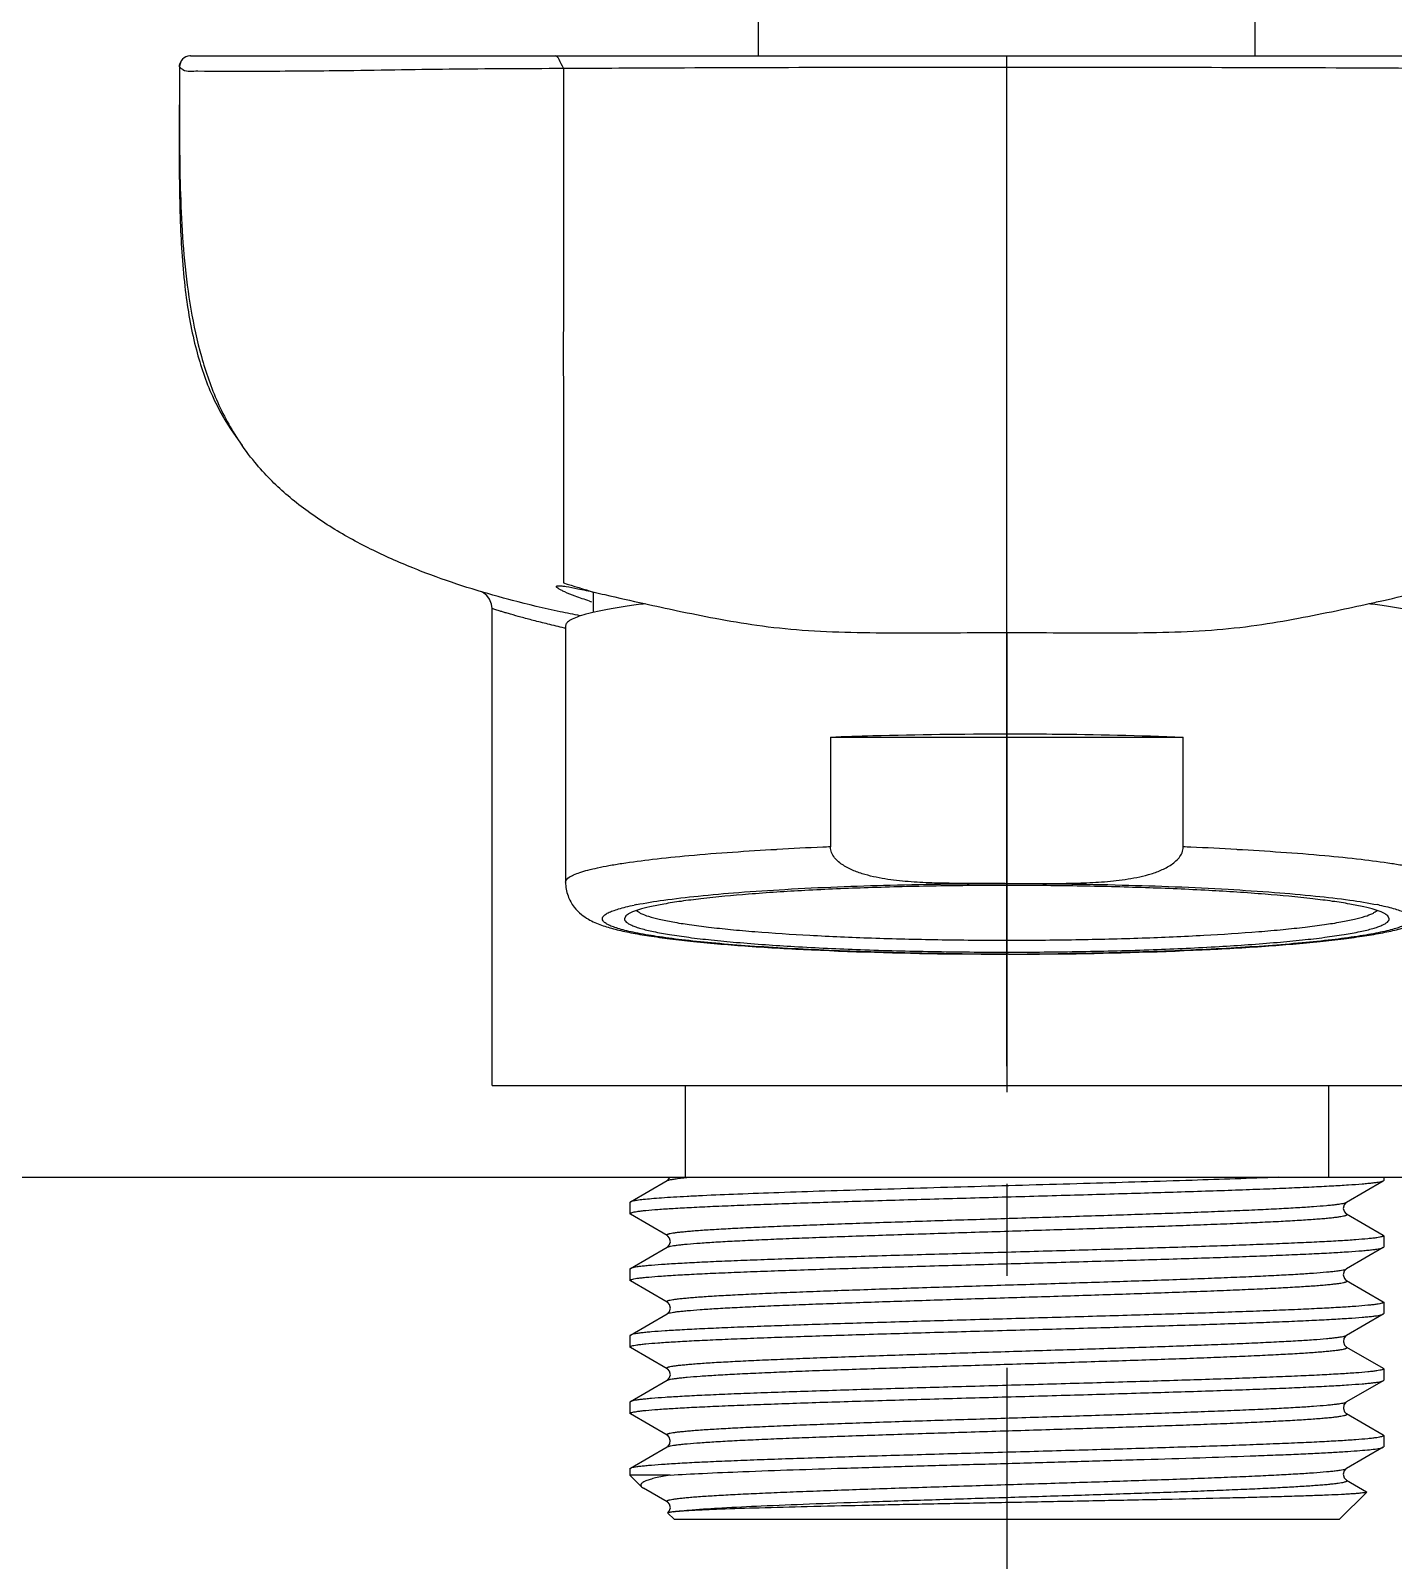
# Model space of a CAD drawing. Extents: x 912 to 2041, y 618 to 1444.
# Drawn here: x 1148.85 to 1185.91, y 776.51 to 818.12 of the extents above; entities that cross this region are included whole.
import ezdxf

# ---------------------------------------------------------------- set-up
doc = ezdxf.new("R2010")
doc.units = 0
doc.header["$LTSCALE"] = 10
doc.header["$MEASUREMENT"] = 0
doc.linetypes.add('CENTER', pattern=[2, 1.25, -0.25, 0.25, -0.25])
doc.layers.get('0').update_dxf_attribs({"linetype": 'CONTINUOUS'})
doc.layers.add('DEFAULT_1', color=7, linetype='CENTER')

msp = doc.modelspace()

# ---------------------------------------------------------------- linework, layer by layer
at = {"color": 7, "linetype": 'Continuous'}
for p, q in [((1168.646, 817.435), (1168.646, 822.435)), ((1182.146, 817.435), (1182.146, 822.435)), ((1153.196, 817.435), (1153.18, 817.435)), ((1153.195, 817.435), (1197.596, 817.435)), ((1152.895, 817.136), (1152.896, 817.135)), ((1163.336, 810.519), (1163.335, 810.298)), ((1154.362, 807.172), (1154.597, 806.835)), ((1159.38, 803.451), (1159.237, 803.508)), ((1159.734, 803.315), (1159.593, 803.369)), ((1159.874, 803.264), (1159.734, 803.315)), ((1160.014, 803.213), (1159.874, 803.264)), ((1160.154, 803.164), (1160.014, 803.213)), ((1160.294, 803.116), (1160.154, 803.164)), ((1160.434, 803.069), (1160.294, 803.116)), ((1160.574, 803.023), (1160.434, 803.069)), ((1160.714, 802.979), (1160.574, 803.023)), ((1160.854, 802.935), (1160.714, 802.979)), ((1160.995, 802.891), (1160.854, 802.935)), ((1161.136, 802.849), (1160.995, 802.891)), ((1161.277, 802.808), (1161.136, 802.849)), ((1161.419, 802.767), (1161.277, 802.808)), ((1161.561, 802.727), (1161.419, 802.767)), ((1161.704, 802.688), (1161.561, 802.727)), ((1161.848, 802.649), (1161.704, 802.688)), ((1161.948, 802.623), (1161.848, 802.649)), ((1164.146, 802.847), (1164.146, 802.296)), ((1161.396, 789.435), (1161.396, 802.406)), ((1163.396, 801.934), (1163.396, 794.961)), ((1170.6, 798.908), (1170.6, 795.919)), ((1170.6, 798.908), (1180.192, 798.908)), ((1180.192, 795.919), (1180.192, 798.908)), ((1175.347, 794.923), (1175.396, 794.923)), ((1165.036, 794.044), (1164.996, 793.964)), ((1185.796, 793.964), (1185.756, 794.044)), ((1175.444, 793.006), (1175.396, 793.006)), ((1161.396, 789.435), (1189.396, 789.435)), ((1166.646, 789.435), (1166.646, 786.935)), ((1184.146, 789.435), (1184.146, 786.935)), ((1077.896, 786.935), (1286.396, 786.935)), ((1165.158, 786.265), (1166.158, 786.843)), ((1185.634, 786.832), (1184.633, 786.253)), ((1185.646, 786.846), (1185.634, 786.832)), ((1185.646, 786.935), (1185.646, 786.846)), ((1165.158, 786.265), (1165.146, 786.251)), ((1165.146, 786.251), (1165.146, 785.941)), ((1165.158, 785.927), (1165.146, 785.941)), ((1166.158, 785.348), (1165.158, 785.927)), ((1184.633, 785.938), (1185.634, 785.36)), ((1185.634, 785.36), (1185.646, 785.346)), ((1185.646, 785.346), (1185.646, 785.036)), ((1165.158, 784.455), (1166.158, 785.033)), ((1185.634, 785.022), (1184.633, 784.443)), ((1185.634, 785.022), (1185.646, 785.036)), ((1165.158, 784.455), (1165.146, 784.441)), ((1165.146, 784.441), (1165.146, 784.131)), ((1165.158, 784.117), (1165.146, 784.131)), ((1166.158, 783.538), (1165.158, 784.117)), ((1184.633, 784.128), (1185.634, 783.55)), ((1185.634, 783.55), (1185.646, 783.536)), ((1185.646, 783.536), (1185.646, 783.226)), ((1165.158, 782.645), (1166.158, 783.223)), ((1185.634, 783.212), (1184.633, 782.633)), ((1185.634, 783.212), (1185.646, 783.226)), ((1165.158, 782.645), (1165.146, 782.631)), ((1165.146, 782.631), (1165.146, 782.321)), ((1166.158, 781.728), (1165.158, 782.307)), ((1184.633, 782.318), (1185.634, 781.74)), ((1165.158, 780.835), (1166.158, 781.413)), ((1185.634, 781.402), (1184.633, 780.823)), ((1185.634, 781.74), (1185.646, 781.726)), ((1185.634, 781.402), (1185.646, 781.416)), ((1185.646, 781.726), (1185.646, 781.416)), ((1165.158, 780.835), (1165.146, 780.821)), ((1165.146, 780.821), (1165.146, 780.511)), ((1165.158, 780.497), (1165.146, 780.511)), ((1166.158, 779.918), (1165.158, 780.497)), ((1184.633, 780.508), (1185.634, 779.93)), ((1185.634, 779.93), (1185.646, 779.916)), ((1185.646, 779.916), (1185.646, 779.606)), ((1165.158, 779.025), (1166.158, 779.603)), ((1185.634, 779.592), (1184.633, 779.013)), ((1185.634, 779.592), (1185.646, 779.606)), ((1165.146, 779.011), (1165.158, 779.025)), ((1165.146, 779.011), (1165.146, 778.835)), ((1165.464, 778.517), (1165.146, 778.835)), ((1166.241, 778.835), (1165.146, 778.835)), ((1165.464, 778.517), (1165.511, 778.483)), ((1166.158, 778.108), (1165.511, 778.483)), ((1184.633, 778.698), (1185.18, 778.382)), ((1184.446, 777.635), (1185.183, 778.373)), ((1185.18, 778.382), (1185.183, 778.373)), ((1166.179, 777.808), (1166.179, 777.802)), ((1166.346, 777.635), (1166.179, 777.802)), ((1166.346, 777.635), (1184.446, 777.635))]:
    msp.add_line(p, q, dxfattribs=at)
at = {"color": 9, "linetype": 'Continuous'}
for p, q in [((1175.396, 801.752), (1175.396, 817.435)), ((1163.336, 803.226), (1163.336, 803.099)), ((1163.336, 803.141), (1163.336, 803.099)), ((1163.375, 801.87), (1163.363, 801.873)), ((1163.396, 801.869), (1163.383, 801.872)), ((1169.131, 795.853), (1169.148, 795.854)), ((1169.132, 795.853), (1169.148, 795.854)), ((1181.643, 795.854), (1181.661, 795.853)), ((1181.643, 795.854), (1181.66, 795.853))]:
    msp.add_line(p, q, dxfattribs=at)
at = {"color": 7, "linetype": 'Continuous'}
for points in [[(1159.237, 803.508), (1159.093, 803.567), (1159.021, 803.597), (1158.95, 803.627), (1158.878, 803.658), (1158.806, 803.689), (1158.734, 803.72), (1158.662, 803.752), (1158.59, 803.785), (1158.519, 803.817), (1158.447, 803.85), (1158.376, 803.883), (1158.305, 803.917), (1158.234, 803.951), (1158.163, 803.986), (1158.092, 804.021), (1158.022, 804.056), (1157.951, 804.092), (1157.881, 804.128), (1157.811, 804.164), (1157.741, 804.201), (1157.671, 804.239), (1157.602, 804.277), (1157.532, 804.315), (1157.463, 804.354), (1157.394, 804.393), (1157.324, 804.433), (1157.255, 804.474), (1157.186, 804.515), (1157.118, 804.556), (1157.049, 804.598), (1156.981, 804.64), (1156.914, 804.683), (1156.846, 804.726), (1156.78, 804.77), (1156.713, 804.814), (1156.647, 804.858), (1156.582, 804.903), (1156.517, 804.948), (1156.453, 804.994), (1156.39, 805.04), (1156.327, 805.086), (1156.264, 805.133), (1156.202, 805.18), (1156.141, 805.227), (1156.081, 805.274), (1156.021, 805.322), (1155.962, 805.37), (1155.904, 805.419), (1155.846, 805.468), (1155.789, 805.517), (1155.733, 805.566), (1155.678, 805.616), (1155.623, 805.665), (1155.569, 805.716), (1155.516, 805.766), (1155.464, 805.817), (1155.412, 805.868), (1155.36, 805.92), (1155.308, 805.973), (1155.256, 806.028), (1155.204, 806.083), (1155.152, 806.14), (1155.1, 806.198), (1155.047, 806.258), (1154.994, 806.32), (1154.94, 806.385), (1154.885, 806.452), (1154.829, 806.521), (1154.773, 806.594), (1154.715, 806.671), (1154.656, 806.751), (1154.597, 806.835)], [(1159.593, 803.369), (1159.451, 803.423), (1159.38, 803.451)], [(1161.396, 802.406), (1161.382, 802.524), (1161.328, 802.657), (1161.25, 802.758), (1161.17, 802.824), (1161.118, 802.854), (1161.111, 802.856)], [(1166.158, 786.843), (1166.173, 786.853), (1166.214, 786.898), (1166.233, 786.935)], [(1184.633, 786.253), (1184.614, 786.24), (1184.571, 786.187), (1184.547, 786.088), (1184.577, 785.993), (1184.618, 785.948), (1184.633, 785.938)], [(1166.158, 785.033), (1166.173, 785.043), (1166.214, 785.088), (1166.245, 785.183), (1166.221, 785.282), (1166.178, 785.335), (1166.158, 785.348)], [(1184.633, 784.443), (1184.614, 784.43), (1184.571, 784.377), (1184.547, 784.278), (1184.577, 784.183), (1184.618, 784.138), (1184.633, 784.128)], [(1166.158, 783.223), (1166.178, 783.237), (1166.217, 783.284), (1166.245, 783.376), (1166.219, 783.476), (1166.175, 783.527), (1166.158, 783.538)], [(1184.633, 782.633), (1184.606, 782.613), (1184.564, 782.553), (1184.548, 782.455), (1184.582, 782.366), (1184.621, 782.326), (1184.633, 782.318)], [(1166.158, 781.413), (1166.173, 781.423), (1166.214, 781.468), (1166.245, 781.563), (1166.221, 781.662), (1166.178, 781.715), (1166.158, 781.728)], [(1184.633, 780.823), (1184.607, 780.804), (1184.565, 780.746), (1184.548, 780.649), (1184.581, 780.558), (1184.62, 780.517), (1184.633, 780.508)], [(1166.158, 779.603), (1166.162, 779.605), (1166.188, 779.626), (1166.227, 779.681), (1166.244, 779.776), (1166.212, 779.866), (1166.173, 779.908), (1166.158, 779.918)], [(1184.633, 779.013), (1184.615, 779.001), (1184.574, 778.952), (1184.547, 778.857), (1184.572, 778.763), (1184.613, 778.712), (1184.633, 778.698)], [(1166.179, 777.808), (1166.215, 777.85), (1166.245, 777.944), (1166.221, 778.042), (1166.178, 778.094), (1166.158, 778.108)]]:
    msp.add_lwpolyline(points, dxfattribs=at)
for centre, radius, start, end in [((1153.196, 817.135), 0.3, 93.0604, 179.9283), ((1167.745, 813.961), 11.944, 251.9561, 252.2159)]:
    msp.add_arc(centre, radius, start, end, dxfattribs=at)
at = {"color": 9, "linetype": 'Continuous'}
for centre, radius, start, end in [((1172.823, 832.972), 31.342, 252.3806, 253.9795), ((1174.101, 702.452), 93.533, 92.2749, 93.03549), ((1174.576, 691.268), 104.727, 92.17588, 92.29154), ((1176.215, 691.268), 104.727, 87.70846, 87.82412), ((1176.554, 699.508), 96.48, 86.97613, 87.71348), ((1166.94, 786.209), 8.3, 101.2177, 101.651), ((1183.858, 786.238), 8.27, 78.334, 78.7615), ((1175.396, 918.661), 125.656, 269.36433, 270.0001), ((1175.4, 917.924), 124.918, 270.02036, 270.63777)]:
    msp.add_arc(centre, radius, start, end, dxfattribs=at)
at = {"color": 7, "linetype": 'Continuous'}
for points in [[(1152.895, 817.136), (1152.895, 817.188), (1152.91, 817.243), (1152.937, 817.288)], [(1175.396, 793.006), (1174.931, 793.006), (1174.467, 793.004), (1174.003, 793.01)], [(1175.444, 793.006), (1175.892, 793.006), (1176.34, 793.005), (1176.789, 793.01)]]:
    msp.add_open_spline(points, degree=3, dxfattribs=at)
at = {"color": 9, "linetype": 'Continuous'}
for points, knots in [([(1163.336, 817.097), (1163.297, 817.175), (1163.249, 817.284), (1163.184, 817.401), (1163.141, 817.435), (1163.123, 817.435)], [0, 0, 0, 0, 0.643836, 0.865655, 1, 1, 1, 1]), ([(1152.896, 817.135), (1152.894, 816.255), (1152.884, 814.495), (1152.964, 812.292), (1153.185, 810.543), (1153.464, 809.249), (1153.899, 807.995), (1154.332, 807.22), (1154.583, 806.858)], [0, 0, 0, 0, 0.249868, 0.499737, 0.624678, 0.749782, 0.874887, 1, 1, 1, 1]), ([(1152.896, 817.135), (1152.897, 817.133), (1152.907, 817.126), (1152.926, 817.105), (1152.957, 817.083), (1153.091, 816.99), (1153.256, 817.027), (1153.39, 817.024)], [0, 0, 0, 0, 0.015608, 0.067791, 0.164475, 0.230492, 1, 1, 1, 1]), ([(1153.39, 817.024), (1153.883, 817.016), (1155.176, 817.019), (1157.456, 817.031), (1160.277, 817.089), (1162.3, 817.091), (1163.336, 817.097)], [0, 0, 0, 0, 0.148802, 0.3898, 0.687707, 1, 1, 1, 1]), ([(1163.336, 817.097), (1164.338, 817.102), (1168.358, 817.123), (1172.378, 817.129), (1175.396, 817.129)], [0, 0, 0, 0, 0.249412, 1, 1, 1, 1]), ([(1175.396, 817.129), (1176.402, 817.129), (1180.422, 817.127), (1184.443, 817.114), (1187.456, 817.097)], [0, 0, 0, 0, 0.250419, 1, 1, 1, 1]), ([(1163.363, 801.873), (1163.213, 801.907), (1162.93, 801.974), (1162.535, 802.073), (1162.197, 802.164), (1161.952, 802.233), (1161.786, 802.281), (1161.685, 802.312), (1161.598, 802.338), (1161.527, 802.36), (1161.472, 802.378), (1161.436, 802.39), (1161.414, 802.397), (1161.406, 802.402), (1161.396, 802.403), (1161.396, 802.406)], [0, 0, 0, 0, 0.227319, 0.427444, 0.599234, 0.741592, 0.801443, 0.853591, 0.897924, 0.934347, 0.962809, 0.983262, 0.990472, 0.995663, 1, 1, 1, 1]), ([(1163.396, 794.961), (1163.396, 795.016), (1163.466, 795.079), (1163.551, 795.129), (1163.647, 795.176), (1163.798, 795.232), (1164.016, 795.295), (1164.28, 795.356), (1164.588, 795.417), (1165.086, 795.499), (1165.81, 795.594), (1167.211, 795.736), (1168.336, 795.81), (1169.131, 795.853)], [0, 0, 0, 0, 0.028102, 0.038994, 0.051677, 0.08261, 0.121112, 0.167194, 0.220757, 0.281646, 0.424516, 0.593696, 1, 1, 1, 1]), ([(1181.661, 795.853), (1182.455, 795.81), (1183.581, 795.736), (1184.981, 795.594), (1185.706, 795.499), (1186.203, 795.417), (1186.512, 795.356), (1186.776, 795.295), (1186.993, 795.232), (1187.144, 795.176), (1187.241, 795.129), (1187.326, 795.079), (1187.396, 795.016), (1187.396, 794.961)], [0, 0, 0, 0, 0.406304, 0.575484, 0.718354, 0.779243, 0.832806, 0.878888, 0.91739, 0.948323, 0.961006, 0.971898, 1, 1, 1, 1]), ([(1165.325, 794.35), (1165.57, 794.399), (1166.126, 794.486), (1167.054, 794.594), (1168.153, 794.69), (1169.895, 794.804), (1172.31, 794.898), (1174.306, 794.923), (1175.347, 794.923)], [0, 0, 0, 0, 0.074584, 0.16807, 0.278646, 0.404095, 0.689141, 1, 1, 1, 1]), ([(1175.396, 794.923), (1176.442, 794.923), (1178.449, 794.899), (1180.876, 794.806), (1182.628, 794.691), (1183.733, 794.595), (1184.665, 794.487), (1185.224, 794.398), (1185.47, 794.349)], [0, 0, 0, 0, 0.310801, 0.595964, 0.72147, 0.832068, 0.92552, 1, 1, 1, 1]), ([(1174.002, 793.013), (1173.183, 793.023), (1171.613, 793.056), (1169.707, 793.138), (1168.313, 793.228), (1167.4, 793.303), (1166.592, 793.386), (1165.901, 793.476), (1165.403, 793.56), (1165.07, 793.633), (1164.87, 793.684), (1164.705, 793.737), (1164.575, 793.789), (1164.479, 793.843), (1164.416, 793.897), (1164.388, 793.96), (1164.406, 794.012), (1164.434, 794.046), (1164.48, 794.086), (1164.562, 794.133), (1164.688, 794.186), (1164.848, 794.238), (1165.044, 794.29), (1165.187, 794.322), (1165.263, 794.338)], [0, 0, 0, 0, 0.229082, 0.439333, 0.533912, 0.619783, 0.695839, 0.761118, 0.814826, 0.837152, 0.856393, 0.872526, 0.885576, 0.895645, 0.903024, 0.908514, 0.913877, 0.917149, 0.920999, 0.930725, 0.94341, 0.959172, 0.978041, 1, 1, 1, 1]), ([(1185.53, 794.337), (1185.607, 794.321), (1185.749, 794.29), (1185.944, 794.238), (1186.105, 794.186), (1186.231, 794.133), (1186.312, 794.086), (1186.358, 794.046), (1186.386, 794.011), (1186.403, 793.96), (1186.375, 793.896), (1186.312, 793.842), (1186.216, 793.789), (1186.086, 793.736), (1185.921, 793.684), (1185.721, 793.632), (1185.487, 793.582), (1185.22, 793.532), (1184.8, 793.464), (1184.198, 793.386), (1183.391, 793.303), (1182.477, 793.228), (1181.47, 793.163), (1180.382, 793.108), (1178.814, 793.048), (1177.609, 793.023), (1176.79, 793.013)], [0, 0, 0, 0, 0.021933, 0.040777, 0.056514, 0.069178, 0.078883, 0.082724, 0.085989, 0.091346, 0.096843, 0.104235, 0.11432, 0.127385, 0.143533, 0.162788, 0.185126, 0.210506, 0.238859, 0.304154, 0.38022, 0.466097, 0.560679, 0.662733, 0.770929, 1, 1, 1, 1]), ([(1166.158, 786.843), (1166.166, 786.848), (1166.188, 786.856), (1166.211, 786.862), (1166.224, 786.865)], [0, 0, 0, 0, 0.407043, 1, 1, 1, 1]), ([(1166.224, 786.865), (1166.254, 786.872), (1166.325, 786.885), (1166.511, 786.911), (1166.667, 786.925), (1166.783, 786.935)], [0, 0, 0, 0, 0.162827, 0.384228, 1, 1, 1, 1]), ([(1166.158, 785.348), (1166.153, 785.352), (1166.143, 785.358), (1166.146, 785.371), (1166.155, 785.378), (1166.168, 785.385), (1166.187, 785.392), (1166.211, 785.399), (1166.254, 785.409), (1166.321, 785.421), (1166.418, 785.435), (1166.537, 785.449), (1166.678, 785.462), (1166.839, 785.476), (1167.021, 785.491), (1167.223, 785.505), (1167.531, 785.524), (1167.963, 785.548), (1168.533, 785.576), (1169.17, 785.604), (1169.867, 785.632), (1170.617, 785.66), (1171.702, 785.699), (1173.134, 785.746), (1174.903, 785.801), (1176.692, 785.857), (1178.431, 785.912), (1179.818, 785.959), (1180.853, 785.998), (1181.555, 786.026), (1182.198, 786.054), (1182.775, 786.082), (1183.282, 786.11), (1183.712, 786.137), (1184.022, 786.162), (1184.228, 786.182), (1184.351, 786.195), (1184.453, 786.209), (1184.533, 786.223), (1184.591, 786.236), (1184.622, 786.247), (1184.633, 786.253)], [0, 0, 0, 0, 0.001048, 0.00144, 0.001986, 0.002777, 0.003839, 0.005184, 0.006818, 0.010958, 0.016262, 0.022721, 0.030327, 0.039059, 0.0489, 0.059827, 0.071814, 0.098851, 0.129753, 0.164227, 0.201939, 0.242529, 0.285606, 0.377546, 0.47423, 0.571947, 0.666946, 0.75558, 0.796434, 0.834448, 0.869257, 0.900528, 0.927959, 0.951292, 0.970304, 0.978133, 0.984821, 0.990355, 0.994725, 0.997933, 1, 1, 1, 1]), ([(1166.158, 785.033), (1166.169, 785.039), (1166.201, 785.05), (1166.258, 785.063), (1166.338, 785.077), (1166.44, 785.091), (1166.563, 785.105), (1166.769, 785.125), (1167.079, 785.149), (1167.509, 785.177), (1168.016, 785.205), (1168.593, 785.232), (1169.236, 785.261), (1169.938, 785.289), (1170.973, 785.327), (1172.36, 785.374), (1174.099, 785.43), (1175.888, 785.485), (1177.657, 785.541), (1179.089, 785.588), (1180.174, 785.626), (1180.924, 785.654), (1181.621, 785.682), (1182.258, 785.71), (1182.829, 785.738), (1183.26, 785.762), (1183.569, 785.782), (1183.771, 785.796), (1183.953, 785.81), (1184.114, 785.824), (1184.254, 785.838), (1184.373, 785.852), (1184.47, 785.866), (1184.538, 785.878), (1184.581, 785.888), (1184.605, 785.895), (1184.623, 785.902), (1184.637, 785.909), (1184.645, 785.915), (1184.649, 785.928), (1184.639, 785.935), (1184.633, 785.938)], [0, 0, 0, 0, 0.002064, 0.005268, 0.009636, 0.015167, 0.021852, 0.029679, 0.048687, 0.072015, 0.099443, 0.13071, 0.165518, 0.20353, 0.244382, 0.333016, 0.428015, 0.525735, 0.622423, 0.714368, 0.757448, 0.798041, 0.835756, 0.870232, 0.901138, 0.928177, 0.940165, 0.951093, 0.960935, 0.969669, 0.977275, 0.983736, 0.98904, 0.99318, 0.994815, 0.996161, 0.997224, 0.998014, 0.998561, 0.998953, 1, 1, 1, 1]), ([(1166.158, 783.538), (1166.153, 783.542), (1166.143, 783.548), (1166.146, 783.561), (1166.155, 783.568), (1166.168, 783.575), (1166.187, 783.582), (1166.211, 783.589), (1166.254, 783.599), (1166.321, 783.611), (1166.418, 783.625), (1166.537, 783.639), (1166.678, 783.652), (1166.839, 783.666), (1167.021, 783.681), (1167.223, 783.695), (1167.531, 783.714), (1167.963, 783.738), (1168.533, 783.766), (1169.17, 783.794), (1169.867, 783.822), (1170.617, 783.85), (1171.702, 783.889), (1173.134, 783.936), (1174.903, 783.991), (1176.692, 784.047), (1178.431, 784.102), (1179.818, 784.149), (1180.853, 784.188), (1181.555, 784.216), (1182.198, 784.244), (1182.775, 784.272), (1183.282, 784.3), (1183.712, 784.327), (1184.022, 784.352), (1184.228, 784.372), (1184.351, 784.385), (1184.453, 784.399), (1184.533, 784.413), (1184.591, 784.426), (1184.622, 784.437), (1184.633, 784.443)], [0, 0, 0, 0, 0.001047, 0.001439, 0.001985, 0.002775, 0.003837, 0.005183, 0.006818, 0.010957, 0.01626, 0.022721, 0.030326, 0.039058, 0.0489, 0.059827, 0.071813, 0.09885, 0.129753, 0.164226, 0.201939, 0.242529, 0.285606, 0.377546, 0.47423, 0.571947, 0.666946, 0.75558, 0.796434, 0.834448, 0.869257, 0.900528, 0.92796, 0.951292, 0.970304, 0.978134, 0.984822, 0.990355, 0.994726, 0.997934, 1, 1, 1, 1]), ([(1166.158, 783.223), (1166.169, 783.229), (1166.201, 783.24), (1166.259, 783.253), (1166.338, 783.267), (1166.44, 783.281), (1166.563, 783.295), (1166.77, 783.315), (1167.079, 783.339), (1167.509, 783.367), (1168.016, 783.395), (1168.593, 783.423), (1169.236, 783.451), (1169.938, 783.479), (1170.973, 783.517), (1172.361, 783.564), (1174.099, 783.62), (1175.888, 783.675), (1177.657, 783.731), (1179.089, 783.778), (1180.174, 783.816), (1180.924, 783.844), (1181.621, 783.872), (1182.258, 783.9), (1182.829, 783.928), (1183.26, 783.952), (1183.569, 783.972), (1183.771, 783.986), (1183.953, 784), (1184.114, 784.014), (1184.254, 784.028), (1184.373, 784.042), (1184.47, 784.056), (1184.538, 784.068), (1184.581, 784.078), (1184.605, 784.085), (1184.623, 784.092), (1184.637, 784.099), (1184.645, 784.105), (1184.649, 784.118), (1184.639, 784.125), (1184.633, 784.128)], [0, 0, 0, 0, 0.002065, 0.005271, 0.009639, 0.01517, 0.021857, 0.029685, 0.048694, 0.072023, 0.099453, 0.130721, 0.165529, 0.203542, 0.244395, 0.333028, 0.428027, 0.525746, 0.622433, 0.714376, 0.757455, 0.798047, 0.835762, 0.870236, 0.901141, 0.92818, 0.940167, 0.951095, 0.960937, 0.96967, 0.977276, 0.983737, 0.989041, 0.993181, 0.994816, 0.996162, 0.997225, 0.998014, 0.998561, 0.998953, 1, 1, 1, 1]), ([(1166.158, 781.728), (1166.153, 781.732), (1166.143, 781.738), (1166.146, 781.751), (1166.155, 781.758), (1166.168, 781.765), (1166.187, 781.772), (1166.211, 781.779), (1166.254, 781.789), (1166.321, 781.801), (1166.418, 781.815), (1166.537, 781.829), (1166.678, 781.842), (1166.839, 781.856), (1167.021, 781.871), (1167.223, 781.885), (1167.531, 781.904), (1167.963, 781.928), (1168.534, 781.956), (1169.17, 781.984), (1169.867, 782.012), (1170.617, 782.04), (1171.702, 782.079), (1173.134, 782.126), (1174.904, 782.181), (1176.692, 782.237), (1178.431, 782.292), (1179.818, 782.339), (1180.853, 782.378), (1181.556, 782.406), (1182.198, 782.434), (1182.776, 782.462), (1183.282, 782.49), (1183.713, 782.517), (1184.022, 782.542), (1184.228, 782.562), (1184.352, 782.576), (1184.453, 782.589), (1184.533, 782.603), (1184.591, 782.616), (1184.622, 782.627), (1184.633, 782.633)], [0, 0, 0, 0, 0.001048, 0.00144, 0.001987, 0.002777, 0.00384, 0.005186, 0.00682, 0.010961, 0.016265, 0.022726, 0.030332, 0.039066, 0.048908, 0.059835, 0.071823, 0.098862, 0.129767, 0.164242, 0.201957, 0.242549, 0.285628, 0.377572, 0.474259, 0.571978, 0.666977, 0.75561, 0.796463, 0.834475, 0.869282, 0.90055, 0.927979, 0.951308, 0.970317, 0.978145, 0.98483, 0.990362, 0.99473, 0.997935, 1, 1, 1, 1]), ([(1166.158, 781.413), (1166.169, 781.419), (1166.201, 781.43), (1166.258, 781.443), (1166.338, 781.457), (1166.44, 781.471), (1166.563, 781.485), (1166.769, 781.505), (1167.079, 781.529), (1167.509, 781.557), (1168.015, 781.585), (1168.593, 781.612), (1169.236, 781.64), (1169.938, 781.669), (1170.973, 781.707), (1172.36, 781.754), (1174.099, 781.81), (1175.887, 781.865), (1177.657, 781.921), (1179.089, 781.968), (1180.174, 782.006), (1180.924, 782.034), (1181.621, 782.062), (1182.258, 782.09), (1182.828, 782.118), (1183.26, 782.142), (1183.568, 782.162), (1183.77, 782.176), (1183.952, 782.19), (1184.114, 782.204), (1184.254, 782.218), (1184.373, 782.232), (1184.47, 782.246), (1184.538, 782.258), (1184.581, 782.268), (1184.605, 782.275), (1184.623, 782.282), (1184.637, 782.289), (1184.645, 782.295), (1184.649, 782.308), (1184.639, 782.315), (1184.633, 782.318)], [0, 0, 0, 0, 0.002064, 0.005268, 0.009636, 0.015167, 0.021851, 0.029678, 0.048684, 0.072011, 0.099438, 0.130704, 0.165509, 0.20352, 0.244371, 0.333001, 0.427998, 0.525715, 0.622402, 0.714346, 0.757427, 0.79802, 0.835736, 0.870213, 0.901121, 0.928162, 0.940151, 0.95108, 0.960924, 0.96966, 0.977267, 0.983729, 0.989035, 0.993177, 0.994812, 0.996159, 0.997223, 0.998014, 0.998562, 0.998954, 1, 1, 1, 1]), ([(1166.158, 779.918), (1166.153, 779.922), (1166.143, 779.928), (1166.146, 779.941), (1166.155, 779.948), (1166.168, 779.955), (1166.187, 779.962), (1166.211, 779.969), (1166.254, 779.979), (1166.321, 779.991), (1166.418, 780.005), (1166.537, 780.019), (1166.678, 780.032), (1166.839, 780.046), (1167.021, 780.061), (1167.223, 780.075), (1167.531, 780.094), (1167.963, 780.118), (1168.534, 780.146), (1169.17, 780.174), (1169.867, 780.202), (1170.617, 780.23), (1171.702, 780.269), (1173.134, 780.316), (1174.904, 780.371), (1176.692, 780.427), (1178.431, 780.482), (1179.818, 780.529), (1180.853, 780.568), (1181.555, 780.596), (1182.198, 780.624), (1182.776, 780.652), (1183.282, 780.68), (1183.713, 780.707), (1184.022, 780.732), (1184.228, 780.752), (1184.352, 780.766), (1184.453, 780.779), (1184.533, 780.793), (1184.591, 780.806), (1184.622, 780.817), (1184.633, 780.823)], [0, 0, 0, 0, 0.001047, 0.001439, 0.001986, 0.002775, 0.003838, 0.005184, 0.006818, 0.010958, 0.016261, 0.022722, 0.030328, 0.039061, 0.048903, 0.05983, 0.071817, 0.098856, 0.129761, 0.164235, 0.20195, 0.242542, 0.285621, 0.377565, 0.474253, 0.571972, 0.666972, 0.755606, 0.796459, 0.834473, 0.86928, 0.900548, 0.927978, 0.951307, 0.970316, 0.978144, 0.98483, 0.990361, 0.99473, 0.997936, 1, 1, 1, 1]), ([(1166.158, 779.603), (1166.169, 779.609), (1166.201, 779.62), (1166.258, 779.633), (1166.338, 779.647), (1166.44, 779.661), (1166.563, 779.675), (1166.769, 779.695), (1167.079, 779.719), (1167.509, 779.747), (1168.015, 779.775), (1168.593, 779.802), (1169.236, 779.831), (1169.938, 779.859), (1170.973, 779.897), (1172.36, 779.944), (1174.099, 780), (1175.887, 780.055), (1177.657, 780.111), (1179.089, 780.158), (1180.174, 780.196), (1180.924, 780.224), (1181.621, 780.252), (1182.257, 780.28), (1182.828, 780.308), (1183.26, 780.332), (1183.568, 780.352), (1183.77, 780.366), (1183.952, 780.38), (1184.114, 780.394), (1184.254, 780.408), (1184.373, 780.422), (1184.47, 780.436), (1184.538, 780.448), (1184.581, 780.458), (1184.605, 780.465), (1184.623, 780.472), (1184.637, 780.479), (1184.645, 780.485), (1184.649, 780.498), (1184.639, 780.505), (1184.633, 780.508)], [0, 0, 0, 0, 0.002063, 0.005268, 0.009636, 0.015166, 0.021851, 0.029678, 0.048685, 0.072011, 0.099439, 0.130704, 0.165509, 0.20352, 0.244371, 0.333001, 0.427998, 0.525715, 0.622401, 0.714346, 0.757426, 0.798019, 0.835736, 0.870213, 0.90112, 0.928162, 0.940151, 0.95108, 0.960924, 0.96966, 0.977267, 0.98373, 0.989036, 0.993178, 0.994813, 0.996161, 0.997224, 0.998015, 0.998563, 0.998955, 1, 1, 1, 1]), ([(1166.158, 778.108), (1166.153, 778.112), (1166.143, 778.118), (1166.146, 778.131), (1166.155, 778.138), (1166.168, 778.145), (1166.187, 778.152), (1166.211, 778.159), (1166.254, 778.169), (1166.321, 778.181), (1166.418, 778.195), (1166.537, 778.209), (1166.678, 778.222), (1166.839, 778.236), (1167.021, 778.251), (1167.223, 778.265), (1167.531, 778.284), (1167.963, 778.308), (1168.533, 778.336), (1169.17, 778.364), (1169.867, 778.392), (1170.617, 778.42), (1171.702, 778.459), (1173.134, 778.506), (1174.903, 778.561), (1176.692, 778.617), (1178.431, 778.672), (1179.818, 778.719), (1180.853, 778.758), (1181.555, 778.786), (1182.198, 778.814), (1182.776, 778.842), (1183.282, 778.87), (1183.713, 778.897), (1184.022, 778.922), (1184.228, 778.942), (1184.351, 778.955), (1184.453, 778.969), (1184.533, 778.983), (1184.591, 778.996), (1184.622, 779.007), (1184.633, 779.013)], [0, 0, 0, 0, 0.001047, 0.001439, 0.001986, 0.002776, 0.003839, 0.005185, 0.006818, 0.010958, 0.016262, 0.022722, 0.030327, 0.03906, 0.048901, 0.059828, 0.071815, 0.098852, 0.129756, 0.164229, 0.201942, 0.242533, 0.28561, 0.377551, 0.474236, 0.571954, 0.666953, 0.755587, 0.79644, 0.834454, 0.869263, 0.900533, 0.927964, 0.951296, 0.970307, 0.978137, 0.984824, 0.990357, 0.994727, 0.997934, 1, 1, 1, 1]), ([(1166.335, 777.836), (1166.406, 777.847), (1166.575, 777.867), (1167.011, 777.906), (1167.734, 777.951), (1168.795, 778.003), (1170.087, 778.055), (1171.564, 778.108), (1173.174, 778.161), (1174.862, 778.213), (1176.568, 778.266), (1178.234, 778.319), (1179.57, 778.364), (1180.574, 778.401), (1181.264, 778.428), (1181.903, 778.454), (1182.485, 778.481), (1183.005, 778.508), (1183.398, 778.531), (1183.677, 778.549), (1183.86, 778.563), (1184.025, 778.576), (1184.17, 778.589), (1184.297, 778.603), (1184.404, 778.616), (1184.491, 778.629), (1184.551, 778.641), (1184.59, 778.65), (1184.611, 778.657), (1184.627, 778.663), (1184.639, 778.67), (1184.646, 778.677), (1184.648, 778.689), (1184.639, 778.695), (1184.633, 778.698)], [0, 0, 0, 0, 0.011739, 0.027665, 0.071512, 0.130053, 0.201261, 0.28266, 0.371416, 0.464439, 0.558487, 0.650284, 0.736633, 0.776814, 0.814526, 0.84944, 0.881253, 0.909687, 0.934496, 0.945473, 0.955467, 0.964455, 0.97242, 0.979345, 0.985216, 0.990026, 0.993769, 0.995242, 0.996451, 0.997403, 0.99811, 0.998603, 0.998973, 1, 1, 1, 1])]:
    msp.add_open_spline(points, degree=3, knots=knots, dxfattribs=at)
at = {"color": 7, "linetype": 'Continuous'}
for points, knots in [([(1152.895, 817.136), (1152.893, 816.404), (1152.881, 814.957), (1152.897, 812.89), (1153.024, 811.047), (1153.224, 809.93), (1153.354, 809.435)], [0, 0, 0, 0, 0.283732, 0.561541, 0.801418, 1, 1, 1, 1]), ([(1163.336, 817.097), (1163.335, 816.536), (1163.337, 815.421), (1163.333, 813.228), (1163.34, 811.596), (1163.336, 810.519)], [0, 0, 0, 0, 0.255562, 0.508752, 1, 1, 1, 1]), ([(1163.335, 810.298), (1163.331, 809.009), (1163.341, 806.927), (1163.334, 804.845), (1163.336, 804.051)], [0, 0, 0, 0, 0.618994, 1, 1, 1, 1]), ([(1153.354, 809.435), (1153.466, 809.008), (1153.732, 808.219), (1154.14, 807.49), (1154.362, 807.172)], [0, 0, 0, 0, 0.532372, 1, 1, 1, 1]), ([(1163.336, 804.051), (1163.336, 803.897), (1163.335, 803.672), (1163.335, 803.423), (1163.336, 803.302), (1163.334, 803.252), (1163.336, 803.226)], [0, 0, 0, 0, 0.559283, 0.8183, 0.907029, 1, 1, 1, 1]), ([(1163.146, 803.001), (1163.146, 803.008), (1163.162, 803.019), (1163.185, 803.022), (1163.229, 803.024), (1163.304, 803.017), (1163.477, 802.994), (1163.771, 802.936), (1164.025, 802.88), (1164.172, 802.847)], [0, 0, 0, 0, 0.021938, 0.041858, 0.069201, 0.147105, 0.256373, 0.568214, 1, 1, 1, 1]), ([(1163.794, 802.205), (1163.611, 802.241), (1162.993, 802.367), (1162.378, 802.511), (1161.948, 802.623)], [0, 0, 0, 0, 0.295782, 1, 1, 1, 1]), ([(1164.046, 802.604), (1163.914, 802.647), (1163.688, 802.725), (1163.431, 802.828), (1163.282, 802.898), (1163.209, 802.939), (1163.166, 802.969), (1163.146, 802.991), (1163.146, 803.001)], [0, 0, 0, 0, 0.417329, 0.72435, 0.835414, 0.917773, 0.97177, 1, 1, 1, 1]), ([(1164.172, 802.847), (1164.27, 802.825), (1164.725, 802.721), (1165.18, 802.617), (1165.539, 802.538)], [0, 0, 0, 0, 0.213774, 1, 1, 1, 1]), ([(1185.254, 802.538), (1185.384, 802.566), (1185.839, 802.668), (1186.294, 802.773), (1186.619, 802.847)], [0, 0, 0, 0, 0.285133, 1, 1, 1, 1]), ([(1165.564, 802.534), (1165.398, 802.513), (1165.087, 802.471), (1164.652, 802.402), (1164.279, 802.33), (1163.97, 802.257), (1163.728, 802.182), (1163.568, 802.115), (1163.477, 802.058), (1163.432, 802.018), (1163.403, 801.977), (1163.396, 801.948), (1163.396, 801.934)], [0, 0, 0, 0, 0.217231, 0.408845, 0.573877, 0.711624, 0.821724, 0.904413, 0.935961, 0.961573, 0.98227, 1, 1, 1, 1]), ([(1165.539, 802.538), (1165.84, 802.471), (1166.481, 802.333), (1167.499, 802.127), (1168.628, 801.935), (1169.859, 801.799), (1171.173, 801.752), (1172.547, 801.738), (1173.961, 801.744), (1174.915, 801.752), (1175.396, 801.752)], [0, 0, 0, 0, 0.093188, 0.198344, 0.314161, 0.439262, 0.572342, 0.711511, 0.854764, 1, 1, 1, 1]), ([(1175.396, 801.752), (1175.876, 801.752), (1176.83, 801.744), (1178.245, 801.737), (1179.619, 801.752), (1180.934, 801.8), (1182.165, 801.934), (1183.293, 802.128), (1184.312, 802.334), (1184.953, 802.472), (1185.254, 802.538)], [0, 0, 0, 0, 0.145243, 0.288508, 0.427676, 0.560768, 0.685872, 0.801694, 0.906835, 1, 1, 1, 1]), ([(1187.396, 801.934), (1187.396, 801.948), (1187.389, 801.977), (1187.36, 802.018), (1187.315, 802.058), (1187.223, 802.115), (1187.064, 802.182), (1186.821, 802.257), (1186.513, 802.33), (1186.14, 802.402), (1185.704, 802.471), (1185.393, 802.513), (1185.228, 802.534)], [0, 0, 0, 0, 0.017729, 0.038426, 0.064037, 0.095586, 0.178274, 0.288375, 0.426122, 0.591154, 0.782769, 1, 1, 1, 1]), ([(1170.6, 798.908), (1170.985, 798.923), (1172.583, 798.975), (1174.182, 798.995), (1175.396, 798.995)], [0, 0, 0, 0, 0.240679, 1, 1, 1, 1]), ([(1175.396, 798.995), (1175.806, 798.995), (1177.405, 798.988), (1179.004, 798.953), (1180.192, 798.908)], [0, 0, 0, 0, 0.256663, 1, 1, 1, 1]), ([(1175.348, 794.923), (1175.135, 794.923), (1174.709, 794.923), (1174.071, 794.925), (1173.432, 794.935), (1172.9, 794.959), (1172.476, 794.996), (1172.159, 795.035), (1171.845, 795.09), (1171.534, 795.164), (1171.231, 795.266), (1170.992, 795.385), (1170.819, 795.51), (1170.706, 795.623), (1170.622, 795.76), (1170.6, 795.867), (1170.6, 795.919)], [0, 0, 0, 0, 0.125098, 0.250196, 0.375292, 0.500383, 0.562931, 0.625475, 0.688014, 0.750542, 0.813044, 0.87548, 0.906702, 0.937886, 0.968994, 1, 1, 1, 1]), ([(1175.396, 794.923), (1175.611, 794.923), (1176.04, 794.923), (1176.685, 794.925), (1177.329, 794.934), (1177.866, 794.958), (1178.294, 794.994), (1178.614, 795.033), (1178.932, 795.087), (1179.246, 795.161), (1179.552, 795.263), (1179.794, 795.381), (1179.969, 795.507), (1180.083, 795.621), (1180.169, 795.759), (1180.192, 795.866), (1180.192, 795.919)], [0, 0, 0, 0, 0.125098, 0.250196, 0.375292, 0.500383, 0.56293, 0.625475, 0.688014, 0.750542, 0.813046, 0.875482, 0.906705, 0.93789, 0.968997, 1, 1, 1, 1]), ([(1163.396, 794.961), (1163.396, 794.896), (1163.407, 794.768), (1163.471, 794.534), (1163.605, 794.292), (1163.808, 794.088), (1164.058, 793.919), (1164.367, 793.785), (1164.756, 793.673), (1165.189, 793.579), (1165.687, 793.495), (1166.256, 793.417), (1167.155, 793.315), (1168.439, 793.209), (1170.814, 793.073), (1172.696, 793.024), (1174.003, 793.01)], [0, 0, 0, 0, 0.017187, 0.033706, 0.064122, 0.089207, 0.109542, 0.143773, 0.17805, 0.216697, 0.261193, 0.311985, 0.369066, 0.500971, 0.653425, 1, 1, 1, 1]), ([(1175.396, 794.871), (1174.757, 794.871), (1173.5, 794.861), (1171.669, 794.816), (1169.966, 794.743), (1168.449, 794.646), (1167.326, 794.542), (1166.559, 794.445), (1166.094, 794.373), (1165.709, 794.298), (1165.406, 794.221), (1165.207, 794.151), (1165.093, 794.09), (1165.052, 794.06), (1165.036, 794.044)], [0, 0, 0, 0, 0.183661, 0.361064, 0.5262, 0.673468, 0.797917, 0.850268, 0.895457, 0.933148, 0.963112, 0.985279, 0.99352, 1, 1, 1, 1]), ([(1185.756, 794.044), (1185.74, 794.06), (1185.699, 794.09), (1185.585, 794.151), (1185.386, 794.221), (1185.083, 794.298), (1184.697, 794.373), (1184.232, 794.445), (1183.466, 794.542), (1182.343, 794.646), (1180.825, 794.743), (1179.122, 794.816), (1177.291, 794.861), (1176.035, 794.871), (1175.396, 794.871)], [0, 0, 0, 0, 0.00648, 0.014721, 0.036888, 0.066852, 0.104543, 0.149732, 0.202083, 0.326532, 0.4738, 0.638936, 0.816339, 1, 1, 1, 1]), ([(1176.789, 793.01), (1178.096, 793.024), (1179.978, 793.073), (1182.353, 793.209), (1183.637, 793.315), (1184.535, 793.417), (1185.105, 793.495), (1185.603, 793.579), (1186.036, 793.673), (1186.424, 793.785), (1186.734, 793.918), (1186.984, 794.088), (1187.186, 794.293), (1187.352, 794.591), (1187.396, 794.834), (1187.396, 794.961)], [0, 0, 0, 0, 0.346636, 0.499115, 0.631033, 0.68812, 0.738918, 0.783419, 0.82207, 0.856357, 0.890593, 0.910942, 0.936016, 0.966418, 1, 1, 1, 1]), ([(1164.996, 793.964), (1164.996, 793.949), (1165.007, 793.914), (1165.049, 793.87), (1165.113, 793.826), (1165.202, 793.783), (1165.314, 793.74), (1165.451, 793.698), (1165.611, 793.656), (1165.87, 793.598), (1166.252, 793.53), (1166.775, 793.455), (1167.382, 793.385), (1168.338, 793.294), (1169.691, 793.2), (1171.466, 793.119), (1173.393, 793.069), (1174.719, 793.058), (1175.396, 793.058)], [0, 0, 0, 0, 0.004386, 0.009907, 0.017173, 0.026448, 0.03784, 0.051394, 0.067121, 0.085006, 0.127143, 0.177493, 0.235625, 0.301013, 0.451055, 0.621985, 0.807314, 1, 1, 1, 1]), ([(1165.327, 794.194), (1165.342, 794.178), (1165.379, 794.148), (1165.485, 794.089), (1165.674, 794.02), (1165.964, 793.945), (1166.335, 793.872), (1166.784, 793.801), (1167.308, 793.734), (1167.902, 793.671), (1168.819, 793.591), (1170.097, 793.508), (1171.758, 793.437), (1173.545, 793.393), (1174.772, 793.383), (1175.396, 793.383)], [0, 0, 0, 0, 0.006217, 0.014179, 0.035811, 0.065316, 0.102639, 0.147557, 0.199735, 0.258752, 0.324124, 0.471666, 0.637351, 0.815497, 1, 1, 1, 1]), ([(1175.396, 793.383), (1176.02, 793.383), (1177.247, 793.393), (1179.034, 793.437), (1180.695, 793.508), (1181.973, 793.591), (1182.889, 793.671), (1183.483, 793.734), (1184.007, 793.801), (1184.457, 793.872), (1184.828, 793.945), (1185.117, 794.02), (1185.306, 794.089), (1185.412, 794.148), (1185.45, 794.178), (1185.464, 794.194)], [0, 0, 0, 0, 0.184503, 0.362648, 0.528334, 0.675876, 0.741247, 0.800265, 0.852443, 0.897361, 0.934684, 0.964188, 0.985821, 0.993783, 1, 1, 1, 1]), ([(1175.396, 793.058), (1176.072, 793.058), (1177.399, 793.069), (1179.325, 793.119), (1181.101, 793.2), (1182.454, 793.294), (1183.41, 793.385), (1184.016, 793.455), (1184.54, 793.53), (1184.921, 793.598), (1185.181, 793.656), (1185.341, 793.698), (1185.477, 793.74), (1185.59, 793.783), (1185.678, 793.826), (1185.743, 793.87), (1185.784, 793.914), (1185.796, 793.949), (1185.796, 793.964)], [0, 0, 0, 0, 0.192686, 0.378015, 0.548946, 0.698987, 0.764375, 0.822507, 0.872857, 0.914994, 0.932879, 0.948606, 0.96216, 0.973552, 0.982827, 0.990093, 0.995614, 1, 1, 1, 1]), ([(1185.634, 786.832), (1185.623, 786.825), (1185.59, 786.815), (1185.53, 786.802), (1185.447, 786.788), (1185.34, 786.775), (1185.209, 786.761), (1184.99, 786.741), (1184.661, 786.718), (1184.202, 786.69), (1183.661, 786.663), (1183.043, 786.635), (1182.353, 786.608), (1181.598, 786.58), (1180.483, 786.542), (1178.984, 786.496), (1177.098, 786.441), (1175.15, 786.386), (1173.21, 786.332), (1171.632, 786.285), (1170.429, 786.248), (1169.59, 786.22), (1168.806, 786.192), (1168.083, 786.165), (1167.428, 786.137), (1166.848, 786.11), (1166.348, 786.082), (1165.932, 786.055), (1165.64, 786.031), (1165.451, 786.012), (1165.344, 785.998), (1165.261, 785.985), (1165.2, 785.971), (1165.165, 785.96), (1165.146, 785.947), (1165.146, 785.941)], [0, 0, 0, 0, 0.001881, 0.004875, 0.009002, 0.01426, 0.020643, 0.028138, 0.046396, 0.068873, 0.095361, 0.125616, 0.159356, 0.196268, 0.236008, 0.322469, 0.415519, 0.511698, 0.607424, 0.699136, 0.742409, 0.783418, 0.82178, 0.857137, 0.88916, 0.917553, 0.94205, 0.962427, 0.978499, 0.984874, 0.990125, 0.994244, 0.99723, 0.999105, 1, 1, 1, 1]), ([(1182.784, 786.935), (1182.001, 786.903), (1180.295, 786.845), (1178.097, 786.78), (1176.186, 786.725), (1174.707, 786.684), (1173.243, 786.642), (1171.824, 786.601), (1170.48, 786.56), (1169.24, 786.518), (1168.131, 786.477), (1167.298, 786.442), (1166.714, 786.413), (1166.344, 786.392), (1166.021, 786.371), (1165.748, 786.351), (1165.526, 786.33), (1165.356, 786.31), (1165.247, 786.293), (1165.187, 786.277), (1165.166, 786.269), (1165.158, 786.265)], [0, 0, 0, 0, 0.133159, 0.290305, 0.373802, 0.45825, 0.541868, 0.622893, 0.699615, 0.770416, 0.833802, 0.888438, 0.91211, 0.933179, 0.951537, 0.967087, 0.979754, 0.989474, 0.996214, 0.998469, 1, 1, 1, 1]), ([(1185.646, 785.346), (1185.646, 785.34), (1185.634, 785.331), (1185.617, 785.324), (1185.585, 785.314), (1185.531, 785.302), (1185.447, 785.288), (1185.34, 785.275), (1185.152, 785.255), (1184.86, 785.231), (1184.444, 785.204), (1183.943, 785.177), (1183.363, 785.149), (1182.708, 785.122), (1181.986, 785.094), (1181.201, 785.066), (1180.363, 785.039), (1179.159, 785.001), (1177.582, 784.955), (1175.642, 784.9), (1173.693, 784.845), (1171.808, 784.791), (1170.309, 784.744), (1169.194, 784.706), (1168.439, 784.679), (1167.749, 784.651), (1167.131, 784.624), (1166.589, 784.596), (1166.13, 784.569), (1165.801, 784.545), (1165.582, 784.525), (1165.452, 784.512), (1165.345, 784.498), (1165.261, 784.485), (1165.201, 784.471), (1165.169, 784.461), (1165.158, 784.455)], [0, 0, 0, 0, 0.000895, 0.001698, 0.002772, 0.005759, 0.009878, 0.015129, 0.021504, 0.037576, 0.057953, 0.08245, 0.110842, 0.142865, 0.178221, 0.216583, 0.257592, 0.300866, 0.392576, 0.4883, 0.584479, 0.677529, 0.763988, 0.803728, 0.84064, 0.874381, 0.904635, 0.931124, 0.953601, 0.971859, 0.979355, 0.985738, 0.990997, 0.995124, 0.998118, 1, 1, 1, 1]), ([(1165.146, 784.131), (1165.146, 784.137), (1165.158, 784.145), (1165.174, 784.152), (1165.206, 784.163), (1165.261, 784.174), (1165.344, 784.188), (1165.451, 784.202), (1165.64, 784.221), (1165.932, 784.245), (1166.348, 784.272), (1166.848, 784.3), (1167.428, 784.327), (1168.083, 784.355), (1168.806, 784.382), (1169.59, 784.41), (1170.429, 784.438), (1171.632, 784.475), (1173.21, 784.522), (1175.15, 784.576), (1177.098, 784.631), (1178.983, 784.686), (1180.483, 784.732), (1181.598, 784.77), (1182.353, 784.798), (1183.043, 784.825), (1183.661, 784.853), (1184.202, 784.88), (1184.661, 784.908), (1184.99, 784.931), (1185.209, 784.951), (1185.34, 784.965), (1185.447, 784.978), (1185.53, 784.992), (1185.59, 785.005), (1185.623, 785.015), (1185.634, 785.022)], [0, 0, 0, 0, 0.000895, 0.001698, 0.002772, 0.005759, 0.009878, 0.015129, 0.021504, 0.037575, 0.057952, 0.082449, 0.11084, 0.142863, 0.17822, 0.216582, 0.25759, 0.300863, 0.392573, 0.488299, 0.584478, 0.677527, 0.763987, 0.803728, 0.840641, 0.874381, 0.904636, 0.931124, 0.953601, 0.97186, 0.979355, 0.985738, 0.990997, 0.995124, 0.998118, 1, 1, 1, 1]), ([(1185.646, 783.536), (1185.646, 783.53), (1185.634, 783.521), (1185.617, 783.514), (1185.585, 783.504), (1185.531, 783.492), (1185.447, 783.478), (1185.34, 783.465), (1185.152, 783.445), (1184.86, 783.421), (1184.444, 783.394), (1183.943, 783.367), (1183.363, 783.339), (1182.709, 783.312), (1181.986, 783.284), (1181.201, 783.256), (1180.363, 783.229), (1179.159, 783.191), (1177.582, 783.145), (1175.642, 783.09), (1173.693, 783.035), (1171.808, 782.981), (1170.309, 782.934), (1169.194, 782.896), (1168.439, 782.869), (1167.749, 782.841), (1167.131, 782.814), (1166.589, 782.786), (1166.13, 782.759), (1165.801, 782.735), (1165.582, 782.715), (1165.452, 782.702), (1165.345, 782.688), (1165.261, 782.675), (1165.201, 782.661), (1165.169, 782.651), (1165.158, 782.645)], [0, 0, 0, 0, 0.000895, 0.001698, 0.002772, 0.005759, 0.009878, 0.015129, 0.021504, 0.037575, 0.057952, 0.082448, 0.11084, 0.142863, 0.17822, 0.216582, 0.257591, 0.300865, 0.392575, 0.4883, 0.58448, 0.67753, 0.763989, 0.803728, 0.84064, 0.874381, 0.904635, 0.931123, 0.953601, 0.971859, 0.979355, 0.985738, 0.990996, 0.995124, 0.998118, 1, 1, 1, 1]), ([(1165.146, 782.321), (1165.146, 782.327), (1165.158, 782.335), (1165.174, 782.342), (1165.206, 782.353), (1165.261, 782.364), (1165.344, 782.378), (1165.451, 782.392), (1165.64, 782.411), (1165.932, 782.435), (1166.348, 782.462), (1166.848, 782.49), (1167.428, 782.517), (1168.083, 782.545), (1168.806, 782.572), (1169.59, 782.6), (1170.429, 782.628), (1171.632, 782.665), (1173.21, 782.712), (1175.149, 782.766), (1177.098, 782.821), (1178.983, 782.876), (1180.483, 782.922), (1181.598, 782.96), (1182.353, 782.988), (1183.042, 783.015), (1183.661, 783.043), (1184.202, 783.07), (1184.661, 783.098), (1184.99, 783.121), (1185.209, 783.141), (1185.34, 783.155), (1185.447, 783.168), (1185.53, 783.182), (1185.59, 783.195), (1185.623, 783.205), (1185.634, 783.212)], [0, 0, 0, 0, 0.000895, 0.001698, 0.002772, 0.005759, 0.009878, 0.015129, 0.021504, 0.037576, 0.057953, 0.08245, 0.110842, 0.142865, 0.178221, 0.216582, 0.25759, 0.300863, 0.392572, 0.488297, 0.584474, 0.677524, 0.763984, 0.803725, 0.840638, 0.874379, 0.904634, 0.931122, 0.9536, 0.971859, 0.979355, 0.985738, 0.990996, 0.995124, 0.998118, 1, 1, 1, 1]), ([(1165.158, 782.307), (1165.156, 782.308), (1165.151, 782.311), (1165.146, 782.317), (1165.146, 782.321)], [0, 0, 0, 0, 0.33657, 1, 1, 1, 1]), ([(1165.146, 780.511), (1165.146, 780.517), (1165.158, 780.525), (1165.174, 780.532), (1165.206, 780.543), (1165.261, 780.554), (1165.344, 780.568), (1165.451, 780.582), (1165.64, 780.601), (1165.932, 780.625), (1166.348, 780.652), (1166.848, 780.68), (1167.428, 780.707), (1168.083, 780.735), (1168.806, 780.762), (1169.59, 780.79), (1170.429, 780.818), (1171.632, 780.855), (1173.21, 780.902), (1175.15, 780.956), (1177.098, 781.011), (1178.983, 781.066), (1180.483, 781.112), (1181.598, 781.15), (1182.353, 781.178), (1183.043, 781.205), (1183.661, 781.233), (1184.202, 781.26), (1184.661, 781.288), (1184.99, 781.311), (1185.209, 781.331), (1185.34, 781.345), (1185.447, 781.358), (1185.53, 781.372), (1185.59, 781.385), (1185.623, 781.395), (1185.634, 781.402)], [0, 0, 0, 0, 0.000895, 0.001698, 0.002772, 0.005759, 0.009878, 0.015129, 0.021504, 0.037575, 0.057952, 0.082448, 0.11084, 0.142862, 0.178219, 0.216581, 0.25759, 0.300864, 0.392574, 0.488299, 0.584478, 0.677528, 0.763987, 0.803727, 0.84064, 0.874381, 0.904635, 0.931124, 0.953601, 0.971859, 0.979355, 0.985738, 0.990996, 0.995124, 0.998118, 1, 1, 1, 1]), ([(1185.646, 781.726), (1185.646, 781.72), (1185.634, 781.711), (1185.617, 781.704), (1185.585, 781.694), (1185.531, 781.682), (1185.447, 781.668), (1185.34, 781.655), (1185.152, 781.635), (1184.86, 781.611), (1184.444, 781.584), (1183.943, 781.557), (1183.363, 781.529), (1182.708, 781.502), (1181.986, 781.474), (1181.201, 781.446), (1180.363, 781.419), (1179.159, 781.381), (1177.582, 781.335), (1175.642, 781.28), (1173.693, 781.225), (1171.808, 781.171), (1170.309, 781.124), (1169.194, 781.086), (1168.439, 781.059), (1167.749, 781.031), (1167.131, 781.004), (1166.589, 780.976), (1166.13, 780.949), (1165.801, 780.925), (1165.582, 780.905), (1165.452, 780.892), (1165.345, 780.878), (1165.261, 780.865), (1165.201, 780.851), (1165.169, 780.841), (1165.158, 780.835)], [0, 0, 0, 0, 0.000895, 0.001698, 0.002772, 0.005759, 0.009878, 0.015129, 0.021504, 0.037576, 0.057953, 0.08245, 0.110842, 0.142865, 0.178222, 0.216583, 0.257591, 0.300864, 0.392574, 0.488299, 0.584476, 0.677526, 0.763986, 0.803726, 0.840638, 0.874379, 0.904633, 0.931122, 0.953599, 0.971859, 0.979354, 0.985737, 0.990996, 0.995123, 0.998118, 1, 1, 1, 1]), ([(1165.158, 779.025), (1165.169, 779.031), (1165.201, 779.041), (1165.261, 779.055), (1165.345, 779.068), (1165.452, 779.082), (1165.582, 779.095), (1165.801, 779.115), (1166.13, 779.139), (1166.589, 779.166), (1167.131, 779.194), (1167.749, 779.221), (1168.439, 779.249), (1169.194, 779.276), (1170.309, 779.314), (1171.808, 779.361), (1173.693, 779.415), (1175.642, 779.47), (1177.581, 779.525), (1179.159, 779.571), (1180.363, 779.609), (1181.201, 779.636), (1181.986, 779.664), (1182.708, 779.692), (1183.363, 779.719), (1183.943, 779.747), (1184.444, 779.774), (1184.86, 779.801), (1185.152, 779.825), (1185.34, 779.845), (1185.447, 779.859), (1185.53, 779.871), (1185.592, 779.886), (1185.627, 779.896), (1185.646, 779.91), (1185.646, 779.916)], [0, 0, 0, 0, 0.001881, 0.004876, 0.009002, 0.01426, 0.020643, 0.028138, 0.046396, 0.068873, 0.095361, 0.125616, 0.159356, 0.196268, 0.236008, 0.322468, 0.415519, 0.511698, 0.607424, 0.699135, 0.742409, 0.783418, 0.82178, 0.857137, 0.88916, 0.917553, 0.94205, 0.962427, 0.978499, 0.984874, 0.990125, 0.994244, 0.99723, 0.999105, 1, 1, 1, 1]), ([(1166.241, 778.835), (1166.533, 778.853), (1167.191, 778.887), (1168.764, 778.954), (1170.568, 779.013), (1172.554, 779.073), (1174.186, 779.119), (1175.85, 779.166), (1177.503, 779.213), (1179.098, 779.259), (1180.594, 779.306), (1181.76, 779.346), (1182.613, 779.378), (1183.183, 779.401), (1183.7, 779.425), (1184.162, 779.448), (1184.564, 779.472), (1184.905, 779.495), (1185.182, 779.518), (1185.371, 779.538), (1185.489, 779.555), (1185.553, 779.566), (1185.599, 779.578), (1185.625, 779.586), (1185.634, 779.592)], [0, 0, 0, 0, 0.045212, 0.101873, 0.243217, 0.324105, 0.408962, 0.49551, 0.581423, 0.664393, 0.742191, 0.812729, 0.844674, 0.874113, 0.900847, 0.924699, 0.945508, 0.963137, 0.97747, 0.988417, 0.992603, 0.995924, 0.998383, 1, 1, 1, 1]), ([(1166.241, 778.835), (1166.17, 778.823), (1166.037, 778.799), (1165.855, 778.76), (1165.706, 778.722), (1165.59, 778.683), (1165.515, 778.649), (1165.473, 778.62), (1165.453, 778.6), (1165.441, 778.579), (1165.439, 778.548), (1165.453, 778.528), (1165.464, 778.517)], [0, 0, 0, 0, 0.236089, 0.438101, 0.605389, 0.737836, 0.836126, 0.873242, 0.90327, 0.927796, 0.949684, 1, 1, 1, 1]), ([(1185.183, 778.373), (1185.182, 778.371), (1185.176, 778.368), (1185.157, 778.362), (1185.122, 778.355), (1185.065, 778.347), (1184.989, 778.339), (1184.893, 778.331), (1184.779, 778.323), (1184.646, 778.315), (1184.431, 778.303), (1184.119, 778.289), (1183.691, 778.273), (1183.197, 778.257), (1182.641, 778.241), (1182.025, 778.224), (1181.103, 778.201), (1179.846, 778.173), (1178.241, 778.141), (1176.547, 778.108), (1174.82, 778.075), (1173.12, 778.042), (1171.504, 778.009), (1170.027, 777.975), (1168.741, 777.942), (1167.691, 777.91), (1166.983, 777.881), (1166.561, 777.856), (1166.402, 777.843), (1166.335, 777.836)], [0, 0, 0, 0, 0.000408, 0.00105, 0.00308, 0.006125, 0.010189, 0.015267, 0.021349, 0.028428, 0.03649, 0.055498, 0.078229, 0.104505, 0.134119, 0.166835, 0.202389, 0.280838, 0.366905, 0.45775, 0.550339, 0.641551, 0.728276, 0.807526, 0.876539, 0.932879, 0.974535, 0.989364, 1, 1, 1, 1]), ([(1166.335, 777.836), (1166.314, 777.834), (1166.278, 777.829), (1166.231, 777.823), (1166.2, 777.816), (1166.183, 777.812), (1166.179, 777.808)], [0, 0, 0, 0, 0.394791, 0.692807, 0.893882, 1, 1, 1, 1])]:
    msp.add_open_spline(points, degree=3, knots=knots, dxfattribs=at)
at = {"layer": 'DEFAULT_1', "color": 7, "linetype": 'CENTER'}
msp.add_line((1175.396, 789.961), (1175.396, 801.752), dxfattribs=at)
at = {"layer": 'DEFAULT_1', "color": 1, "linetype": 'CENTER'}
msp.add_line((1175.396, 801.752), (1175.396, 744.089), dxfattribs=at)

doc.saveas('drawing.dxf')
